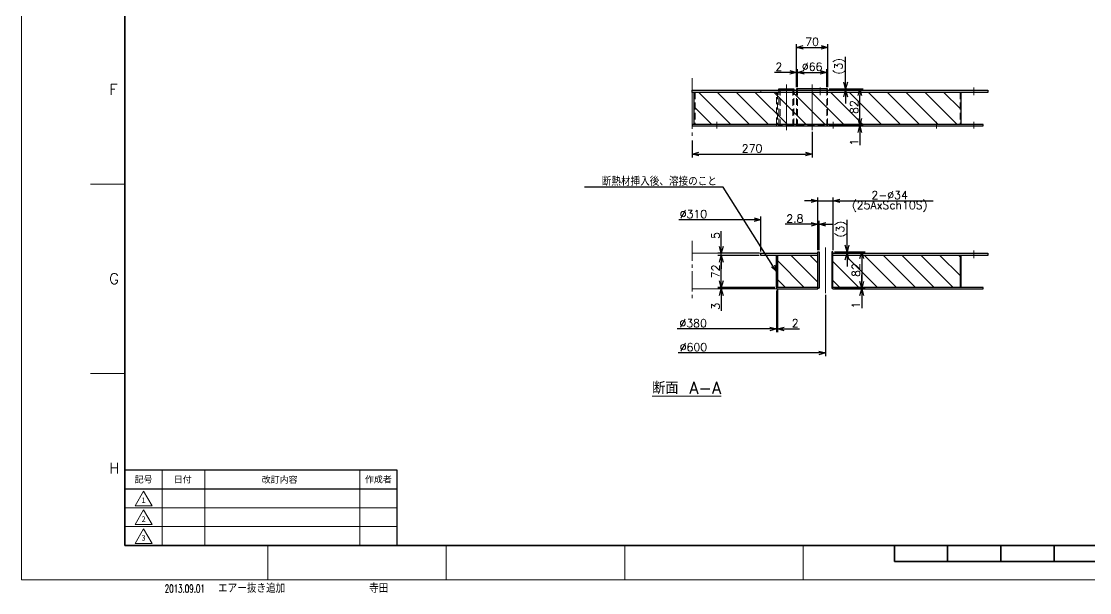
# Model space of a CAD drawing. Header units: millimetres. Extents: x 0 to 4969, y -29 to 3498.
# Drawn here: x 0 to 2403, y -29 to 1257 of the extents above; entities that cross this region are included whole.
import ezdxf
from ezdxf import colors
from ezdxf.entities.mleader import LeaderData, LeaderLine
from ezdxf.enums import TextEntityAlignment as Align
from ezdxf.math import Vec2, Vec3

# ---------------------------------------------------------------- set-up
doc = ezdxf.new("R2010")
doc.units = ezdxf.units.MM
doc.header["$LTSCALE"] = 2.4
doc.header["$PDMODE"] = 99
doc.header["$PDSIZE"] = 1
for name, pattern in [('CENTER2', [28.575, 19.05, -3.175, 3.175, -3.175]), ('HIDDEN', [9.525, 6.35, -3.175]), ('PHANTOM2', [31.75, 15.875, -3.175, 3.175, -3.175, 3.175, -3.175])]:
    doc.linetypes.add(name, pattern=pattern)
for name, color, linetype, lineweight in [('04_HIDDEN', 2, 'HIDDEN', 13), ('05_CENTER', 4, 'CENTER2', 13), ('06_PHANTOM', 2, 'PHANTOM2', 13), ('08_DIM', 3, 'Continuous', 13), ('90_FRAME', 5, 'Continuous', 35)]:
    doc.layers.add(name, color=color, linetype=linetype, lineweight=lineweight)
doc.layers.add('10_DRAFT', color=8, linetype='Continuous', lineweight=0, plot=False)
doc.layers.add('91_BLANK', color=5, linetype='Continuous', lineweight=0, plot=False)
doc.styles.add('KSS_TXT', font='txt.shx', dxfattribs={"bigfont": 'extfont2.shx'})
doc.styles.add('MS_G', font='MS Gothic.ttf')
doc.styles.get("Standard").update_dxf_attribs({"font": 'txt.shx', "bigfont": 'extfont2.shx'})
doc.styles.add('表題用', font='MS PGothic.ttf')
doc.dimstyles.new('KSS_DIM', dxfattribs={"dimscale": 6, "dimtxt": 3, "dimasz": 2.5, "dimexe": 1.25, "dimexo": 0.625, "dimtad": 1, "dimdsep": 46, "dimtxsty": 'KSS_TXT', "dimblk": 'OPEN30', "dimcen": 0, "dimazin": 2, "dimtfac": 0.75, "dimtmove": 0, "dimatfit": 3, "dimldrblk": 'OPEN30', "dimfxl": 1.25, "dimtolj": 1, "dimarcsym": 0})

# ---------------------------------------------------------------- blocks, each defined once
blk = doc.blocks.new('AM_BALLOON1')
at = {"transparency": 16777216}
blk.add_circle((0, 0), 5, dxfattribs=at)
blk.add_attdef('B_NUMBER', text='', height=3, dxfattribs=at).set_placement((0, 0), align=Align.MIDDLE_CENTER)
blk = doc.blocks.new('_OPEN')
at = {"color": 0, "linetype": 'ByBlock'}
for p, q in [((-1, 0.17), (0, 0)), ((0, 0), (-1, -0.17)), ((0, 0), (-1, 0))]:
    blk.add_line(p, q, dxfattribs=at)
blk = doc.blocks.new('_Open30')
at = {"color": 0, "linetype": 'ByBlock', "lineweight": -2}
for p, q in [((-1, 0.27), (0, 0)), ((0, 0), (-1, -0.27)), ((0, 0), (-1, 0))]:
    blk.add_line(p, q, dxfattribs=at)
blk = doc.blocks.new('*D159')
at = {"layer": '08_DIM', "color": 0, "lineweight": -2, "transparency": 16777216}
for p, q in [((1663.8, 739), (1663.8, 817.8)), ((1648.8, 810.3), (1479.2, 810.3))]:
    blk.add_line(p, q, dxfattribs=at)
at = {"layer": 'Defpoints', "color": 0, "transparency": 16777216}
for p in [(1508.8, 810.3), (1508.8, 735.2), (1663.8, 735.2)]:
    blk.add_point(p, dxfattribs=at)
at = {"layer": '08_DIM', "color": 0, "lineweight": -2, "transparency": 16777216, "xscale": 15, "yscale": 15, "zscale": 15}
blk.add_blockref('_Open30', (1663.8, 810.3), dxfattribs=at)
at = {"layer": '08_DIM', "color": 0, "transparency": 16777216, "insert": (1511.8, 823.1), "char_height": 18, "attachment_point": 5, "style": 'KSS_TXT'}
blk.add_mtext('\\A1;%%C310', dxfattribs=at)
blk = doc.blocks.new('_None')
blk = doc.blocks.new('*D160')
at = {"layer": '08_DIM', "color": 0, "lineweight": -2, "transparency": 16777216}
for p, q in [((1698.8, 651.5), (1698.8, 557.2)), ((1683.8, 564.7), (1475.5, 564.7))]:
    blk.add_line(p, q, dxfattribs=at)
at = {"layer": 'Defpoints', "color": 0, "transparency": 16777216}
for p in [(1508.8, 655.2), (1698.8, 655.2), (1508.8, 564.7)]:
    blk.add_point(p, dxfattribs=at)
at = {"layer": '08_DIM', "color": 0, "lineweight": -2, "transparency": 16777216, "xscale": 15, "yscale": 15, "zscale": 15}
blk.add_blockref('_Open30', (1698.8, 564.7), dxfattribs=at)
at = {"layer": '08_DIM', "color": 0, "transparency": 16777216, "insert": (1511.2, 577.5), "char_height": 18, "attachment_point": 5, "style": 'KSS_TXT'}
blk.add_mtext('\\A1;%%C380', dxfattribs=at)
blk = doc.blocks.new('*D163')
at = {"layer": '08_DIM', "color": 0, "lineweight": -2, "transparency": 16777216}
for p, q in [((1574.5, 673.2), (1574.5, 688.2)), ((1695, 658.2), (1567, 658.2)), ((1695, 655.2), (1567, 655.2)), ((1574.5, 658.2), (1574.5, 655.2)), ((1574.5, 640.2), (1574.5, 605.7))]:
    blk.add_line(p, q, dxfattribs=at)
at = {"layer": 'Defpoints', "color": 0, "transparency": 16777216}
for p in [(1574.5, 655.2), (1698.8, 658.2), (1698.8, 655.2)]:
    blk.add_point(p, dxfattribs=at)
at = {"layer": '08_DIM', "color": 0, "lineweight": -2, "transparency": 16777216, "xscale": 15, "yscale": 15, "zscale": 15}
for p, rotation in [((1574.5, 658.2), 270), ((1574.5, 655.2), 90)]:
    blk.add_blockref('_Open30', p, dxfattribs=dict(at, rotation=rotation))
at = {"layer": '08_DIM', "color": 0, "transparency": 16777216, "insert": (1561.8, 615.5), "char_height": 18, "attachment_point": 5, "rotation": 90, "style": 'KSS_TXT'}
blk.add_mtext('\\A1;3', dxfattribs=at)
blk = doc.blocks.new('*D164')
at = {"layer": '08_DIM', "color": 0, "lineweight": -2, "transparency": 16777216}
for p, q in [((1660, 730.2), (1567, 730.2)), ((1574.5, 673.2), (1574.5, 715.2)), ((1695, 658.2), (1567, 658.2))]:
    blk.add_line(p, q, dxfattribs=at)
at = {"layer": 'Defpoints', "color": 0, "transparency": 16777216}
for p in [(1574.5, 730.2), (1663.8, 730.2), (1698.8, 658.2)]:
    blk.add_point(p, dxfattribs=at)
at = {"layer": '08_DIM', "color": 0, "lineweight": -2, "transparency": 16777216, "xscale": 15, "yscale": 15, "zscale": 15}
for p, rotation in [((1574.5, 730.2), 90), ((1574.5, 658.2), 270)]:
    blk.add_blockref('_Open30', p, dxfattribs=dict(at, rotation=rotation))
at = {"layer": '08_DIM', "color": 0, "transparency": 16777216, "insert": (1561.8, 694.2), "char_height": 18, "attachment_point": 5, "rotation": 90, "style": 'KSS_TXT'}
blk.add_mtext('\\A1;72', dxfattribs=at)
blk = doc.blocks.new('*D165')
at = {"layer": '08_DIM', "color": 0, "lineweight": -2, "transparency": 16777216}
for p, q in [((1574.5, 750.2), (1574.5, 784.7)), ((1660, 735.2), (1567, 735.2)), ((1660, 730.2), (1567, 730.2)), ((1574.5, 730.2), (1574.5, 735.2)), ((1574.5, 715.2), (1574.5, 700.2))]:
    blk.add_line(p, q, dxfattribs=at)
at = {"layer": 'Defpoints', "color": 0, "transparency": 16777216}
for p in [(1574.5, 735.2), (1663.8, 735.2), (1663.8, 730.2)]:
    blk.add_point(p, dxfattribs=at)
at = {"layer": '08_DIM', "color": 0, "lineweight": -2, "transparency": 16777216, "xscale": 15, "yscale": 15, "zscale": 15}
for p, rotation in [((1574.5, 735.2), 270), ((1574.5, 730.2), 90)]:
    blk.add_blockref('_Open30', p, dxfattribs=dict(at, rotation=rotation))
at = {"layer": '08_DIM', "color": 0, "transparency": 16777216, "insert": (1561.8, 775), "char_height": 18, "attachment_point": 5, "rotation": 90, "style": 'KSS_TXT'}
blk.add_mtext('\\A1;5', dxfattribs=at)
blk = doc.blocks.new('*D166')
at = {"layer": '08_DIM', "color": 0, "lineweight": -2, "transparency": 16777216}
for p, q in [((1698.8, 651.5), (1698.8, 557.2)), ((1700.8, 654.5), (1700.8, 557.2)), ((1683.8, 564.7), (1668.8, 564.7)), ((1698.8, 564.7), (1700.8, 564.7)), ((1715.8, 564.7), (1750.3, 564.7))]:
    blk.add_line(p, q, dxfattribs=at)
at = {"layer": 'Defpoints', "color": 0, "transparency": 16777216}
for p in [(1698.8, 655.2), (1700.8, 658.2), (1700.8, 564.7)]:
    blk.add_point(p, dxfattribs=at)
at = {"layer": '08_DIM', "color": 0, "lineweight": -2, "transparency": 16777216, "xscale": 15, "yscale": 15, "zscale": 15}
blk.add_blockref('_Open30', (1698.8, 564.7), dxfattribs=at)
at = {"layer": '08_DIM', "color": 0, "lineweight": -2, "transparency": 16777216, "xscale": 15, "yscale": 15, "zscale": 15, "rotation": 180}
blk.add_blockref('_Open30', (1700.8, 564.7), dxfattribs=at)
at = {"layer": '08_DIM', "color": 0, "transparency": 16777216, "insert": (1740.5, 577.5), "char_height": 18, "attachment_point": 5, "style": 'KSS_TXT'}
blk.add_mtext('\\A1;2', dxfattribs=at)
blk = doc.blocks.new('*D167')
at = {"layer": '08_DIM', "color": 0, "lineweight": -2, "transparency": 16777216}
for p, q in [((1776.8, 800.2), (1718.3, 800.2)), ((1791.8, 742), (1791.8, 807.7)), ((1794.6, 800.2), (1791.8, 800.2)), ((1794.6, 742), (1794.6, 807.7)), ((1809.6, 800.2), (1824.6, 800.2))]:
    blk.add_line(p, q, dxfattribs=at)
at = {"layer": 'Defpoints', "color": 0, "transparency": 16777216}
for p in [(1791.8, 800.2), (1791.8, 738.2), (1794.6, 738.2)]:
    blk.add_point(p, dxfattribs=at)
at = {"layer": '08_DIM', "color": 0, "lineweight": -2, "transparency": 16777216, "xscale": 15, "yscale": 15, "zscale": 15}
blk.add_blockref('_Open30', (1791.8, 800.2), dxfattribs=at)
at = {"layer": '08_DIM', "color": 0, "lineweight": -2, "transparency": 16777216, "xscale": 15, "yscale": 15, "zscale": 15, "rotation": 180}
blk.add_blockref('_Open30', (1794.6, 800.2), dxfattribs=at)
at = {"layer": '08_DIM', "color": 0, "transparency": 16777216, "insert": (1740, 812.9), "char_height": 18, "attachment_point": 5, "style": 'KSS_TXT'}
blk.add_mtext('\\A1;2.8', dxfattribs=at)
blk = doc.blocks.new('*D168')
at = {"layer": '08_DIM', "color": 0, "lineweight": -2, "transparency": 16777216}
for p, q in [((1776.8, 853), (1761.8, 853)), ((1791.8, 742), (1791.8, 860.5)), ((1791.8, 853), (1825.8, 853)), ((1825.8, 742), (1825.8, 860.5)), ((1840.8, 853), (2050.9, 853))]:
    blk.add_line(p, q, dxfattribs=at)
at = {"layer": 'Defpoints', "color": 0, "transparency": 16777216}
for p in [(1825.8, 853), (1791.8, 738.2), (1825.8, 738.2)]:
    blk.add_point(p, dxfattribs=at)
at = {"layer": '08_DIM', "color": 0, "lineweight": -2, "transparency": 16777216, "xscale": 15, "yscale": 15, "zscale": 15}
blk.add_blockref('_Open30', (1791.8, 853), dxfattribs=at)
at = {"layer": '08_DIM', "color": 0, "lineweight": -2, "transparency": 16777216, "xscale": 15, "yscale": 15, "zscale": 15, "rotation": 180}
blk.add_blockref('_Open30', (1825.8, 853), dxfattribs=at)
at = {"layer": '08_DIM', "color": 0, "transparency": 16777216, "char_height": 18, "attachment_point": 5, "style": 'KSS_TXT'}
for s, insert in [('\\A1;2-%%C34', (1953.3, 865.8)), ('\\A1;(25AxSch10S)', (1953.3, 840.3))]:
    blk.add_mtext(s, dxfattribs=dict(at, insert=insert))
blk = doc.blocks.new('*D169')
at = {"layer": '08_DIM', "color": 0, "lineweight": -2, "transparency": 16777216}
for p, q in [((1829.5, 738.2), (1897.8, 738.2)), ((1890.3, 723.2), (1890.3, 671.2)), ((1829.5, 656.2), (1897.8, 656.2))]:
    blk.add_line(p, q, dxfattribs=at)
at = {"layer": 'Defpoints', "color": 0, "transparency": 16777216}
for p in [(1825.8, 738.2), (1825.8, 656.2), (1890.3, 656.2)]:
    blk.add_point(p, dxfattribs=at)
at = {"layer": '08_DIM', "color": 0, "lineweight": -2, "transparency": 16777216, "xscale": 15, "yscale": 15, "zscale": 15}
for p, rotation in [((1890.3, 738.2), 90), ((1890.3, 656.2), 270)]:
    blk.add_blockref('_Open30', p, dxfattribs=dict(at, rotation=rotation))
at = {"layer": '08_DIM', "color": 0, "transparency": 16777216, "insert": (1877.5, 697.2), "char_height": 18, "attachment_point": 5, "rotation": 90, "style": 'KSS_TXT'}
blk.add_mtext('\\A1;82', dxfattribs=at)
blk = doc.blocks.new('*D170')
at = {"layer": '08_DIM', "color": 0, "lineweight": -2, "transparency": 16777216}
for p, q in [((1890.3, 671.2), (1890.3, 686.2)), ((1829.5, 656.2), (1897.8, 656.2)), ((1829.5, 655.2), (1897.8, 655.2)), ((1890.3, 656.2), (1890.3, 655.2)), ((1890.3, 640.2), (1890.3, 611.7))]:
    blk.add_line(p, q, dxfattribs=at)
at = {"layer": 'Defpoints', "color": 0, "transparency": 16777216}
for p in [(1825.8, 656.2), (1825.8, 655.2), (1890.3, 655.2)]:
    blk.add_point(p, dxfattribs=at)
at = {"layer": '08_DIM', "color": 0, "lineweight": -2, "transparency": 16777216, "xscale": 15, "yscale": 15, "zscale": 15}
for p, rotation in [((1890.3, 656.2), 270), ((1890.3, 655.2), 90)]:
    blk.add_blockref('_Open30', p, dxfattribs=dict(at, rotation=rotation))
at = {"layer": '08_DIM', "color": 0, "transparency": 16777216, "insert": (1877.5, 618.5), "char_height": 18, "attachment_point": 5, "rotation": 90, "style": 'KSS_TXT'}
blk.add_mtext('\\A1;1', dxfattribs=at)
blk = doc.blocks.new('*D171')
at = {"layer": '08_DIM', "color": 0, "lineweight": -2, "transparency": 16777216}
for p, q in [((1857.5, 753.2), (1857.5, 810.2)), ((1829.5, 738.2), (1865, 738.2)), ((1829.5, 735.2), (1865, 735.2)), ((1857.5, 735.2), (1857.5, 738.2)), ((1857.5, 720.2), (1857.5, 705.2))]:
    blk.add_line(p, q, dxfattribs=at)
at = {"layer": 'Defpoints', "color": 0, "transparency": 16777216}
for p in [(1825.8, 738.2), (1825.8, 735.2), (1857.5, 738.2)]:
    blk.add_point(p, dxfattribs=at)
at = {"layer": '08_DIM', "color": 0, "lineweight": -2, "transparency": 16777216, "xscale": 15, "yscale": 15, "zscale": 15}
for p, rotation in [((1857.5, 738.2), 270), ((1857.5, 735.2), 90)]:
    blk.add_blockref('_Open30', p, dxfattribs=dict(at, rotation=rotation))
at = {"layer": '08_DIM', "color": 0, "transparency": 16777216, "insert": (1844.8, 789.2), "char_height": 18, "attachment_point": 5, "rotation": 90, "style": 'KSS_TXT'}
blk.add_mtext('\\A1;(3)', dxfattribs=at)
blk = doc.blocks.new('*D188')
at = {"layer": '08_DIM', "color": 0, "lineweight": -2, "transparency": 16777216}
for p, q in [((1808.8, 641.7), (1808.8, 503.3)), ((1793.8, 510.8), (1477.7, 510.8))]:
    blk.add_line(p, q, dxfattribs=at)
at = {"layer": 'Defpoints', "color": 0, "transparency": 16777216}
for p in [(1508.8, 627.1), (1808.8, 645.4), (1508.8, 510.8)]:
    blk.add_point(p, dxfattribs=at)
at = {"layer": '08_DIM', "color": 0, "lineweight": -2, "transparency": 16777216, "xscale": 15, "yscale": 15, "zscale": 15}
blk.add_blockref('_Open30', (1808.8, 510.8), dxfattribs=at)
at = {"layer": '08_DIM', "color": 0, "transparency": 16777216, "insert": (1511.8, 523.6), "char_height": 18, "attachment_point": 5, "style": 'KSS_TXT'}
blk.add_mtext('\\A1;%%C600', dxfattribs=at)
blk = doc.blocks.new('*D202')
at = {"layer": '08_DIM', "color": 0, "lineweight": -2, "transparency": 16777216}
for p, q in [((1745.8, 1108.7), (1745.8, 1149.6)), ((1760.8, 1142.1), (1796.8, 1142.1)), ((1811.8, 1108.7), (1811.8, 1149.6))]:
    blk.add_line(p, q, dxfattribs=at)
at = {"layer": 'Defpoints', "color": 0, "transparency": 16777216}
for p in [(1811.8, 1142.1), (1745.8, 1105), (1811.8, 1105)]:
    blk.add_point(p, dxfattribs=at)
at = {"layer": '08_DIM', "color": 0, "lineweight": -2, "transparency": 16777216, "xscale": 15, "yscale": 15, "zscale": 15, "rotation": 180}
blk.add_blockref('_Open30', (1745.8, 1142.1), dxfattribs=at)
at = {"layer": '08_DIM', "color": 0, "lineweight": -2, "transparency": 16777216, "xscale": 15, "yscale": 15, "zscale": 15}
blk.add_blockref('_Open30', (1811.8, 1142.1), dxfattribs=at)
at = {"layer": '08_DIM', "color": 0, "transparency": 16777216, "insert": (1778.8, 1154.8), "char_height": 18, "attachment_point": 5, "style": 'KSS_TXT'}
blk.add_mtext('\\A1;\\A1;%%c66', dxfattribs=at)
blk = doc.blocks.new('*D203')
at = {"layer": '08_DIM', "color": 0, "lineweight": -2, "transparency": 16777216}
for p, q in [((1743.8, 1108.7), (1743.8, 1205.9)), ((1813.8, 1108.7), (1813.8, 1205.9)), ((1758.8, 1198.4), (1798.8, 1198.4))]:
    blk.add_line(p, q, dxfattribs=at)
at = {"layer": 'Defpoints', "color": 0, "transparency": 16777216}
for p in [(1813.8, 1198.4), (1743.8, 1105), (1813.8, 1105)]:
    blk.add_point(p, dxfattribs=at)
at = {"layer": '08_DIM', "color": 0, "lineweight": -2, "transparency": 16777216, "xscale": 15, "yscale": 15, "zscale": 15, "rotation": 180}
blk.add_blockref('_Open30', (1743.8, 1198.4), dxfattribs=at)
at = {"layer": '08_DIM', "color": 0, "lineweight": -2, "transparency": 16777216, "xscale": 15, "yscale": 15, "zscale": 15}
blk.add_blockref('_Open30', (1813.8, 1198.4), dxfattribs=at)
at = {"layer": '08_DIM', "color": 0, "transparency": 16777216, "insert": (1778.8, 1211.1), "char_height": 18, "attachment_point": 5, "style": 'KSS_TXT'}
blk.add_mtext('\\A1;70', dxfattribs=at)
blk = doc.blocks.new('*D204')
at = {"layer": '08_DIM', "color": 0, "lineweight": -2, "transparency": 16777216}
for p, q in [((1728.8, 1142.1), (1694.3, 1142.1)), ((1743.8, 1108.7), (1743.8, 1149.6)), ((1745.8, 1142.1), (1743.8, 1142.1)), ((1745.8, 1108.7), (1745.8, 1149.6)), ((1760.8, 1142.1), (1775.8, 1142.1))]:
    blk.add_line(p, q, dxfattribs=at)
at = {"layer": 'Defpoints', "color": 0, "transparency": 16777216}
for p in [(1743.8, 1142.1), (1743.8, 1105), (1745.8, 1105)]:
    blk.add_point(p, dxfattribs=at)
at = {"layer": '08_DIM', "color": 0, "lineweight": -2, "transparency": 16777216, "xscale": 15, "yscale": 15, "zscale": 15}
blk.add_blockref('_Open30', (1743.8, 1142.1), dxfattribs=at)
at = {"layer": '08_DIM', "color": 0, "lineweight": -2, "transparency": 16777216, "xscale": 15, "yscale": 15, "zscale": 15, "rotation": 180}
blk.add_blockref('_Open30', (1745.8, 1142.1), dxfattribs=at)
at = {"layer": '08_DIM', "color": 0, "transparency": 16777216, "insert": (1704, 1154.8), "char_height": 18, "attachment_point": 5, "style": 'KSS_TXT'}
blk.add_mtext('\\A1;2', dxfattribs=at)
blk = doc.blocks.new('*D205')
at = {"layer": '08_DIM', "color": 0, "lineweight": -2, "transparency": 16777216}
for p, q in [((1817.5, 1105), (1893.6, 1105)), ((1886.1, 1038), (1886.1, 1090)), ((1817.5, 1023), (1893.6, 1023))]:
    blk.add_line(p, q, dxfattribs=at)
at = {"layer": 'Defpoints', "color": 0, "transparency": 16777216}
for p in [(1813.8, 1105), (1886.1, 1105), (1813.8, 1023)]:
    blk.add_point(p, dxfattribs=at)
at = {"layer": '08_DIM', "color": 0, "lineweight": -2, "transparency": 16777216, "xscale": 15, "yscale": 15, "zscale": 15}
for p, rotation in [((1886.1, 1105), 90), ((1886.1, 1023), 270)]:
    blk.add_blockref('_Open30', p, dxfattribs=dict(at, rotation=rotation))
at = {"layer": '08_DIM', "color": 0, "transparency": 16777216, "insert": (1873.4, 1064), "char_height": 18, "attachment_point": 5, "rotation": 90, "style": 'KSS_TXT'}
blk.add_mtext('\\A1;82', dxfattribs=at)
blk = doc.blocks.new('*D206')
at = {"layer": '08_DIM', "color": 0, "lineweight": -2, "transparency": 16777216}
for p, q in [((1854, 1120), (1854, 1177)), ((1817.5, 1105), (1861.5, 1105)), ((1884.3, 1102), (1846.5, 1102)), ((1854, 1102), (1854, 1105)), ((1854, 1087), (1854, 1072))]:
    blk.add_line(p, q, dxfattribs=at)
at = {"layer": 'Defpoints', "color": 0, "transparency": 16777216}
for p in [(1813.8, 1105), (1854, 1105), (1888.1, 1102)]:
    blk.add_point(p, dxfattribs=at)
at = {"layer": '08_DIM', "color": 0, "lineweight": -2, "transparency": 16777216, "xscale": 15, "yscale": 15, "zscale": 15}
for p, rotation in [((1854, 1105), 270), ((1854, 1102), 90)]:
    blk.add_blockref('_Open30', p, dxfattribs=dict(at, rotation=rotation))
at = {"layer": '08_DIM', "color": 0, "transparency": 16777216, "insert": (1841.2, 1156), "char_height": 18, "attachment_point": 5, "rotation": 90, "style": 'KSS_TXT'}
blk.add_mtext('\\A1;(3)', dxfattribs=at)
blk = doc.blocks.new('*D207')
at = {"layer": '08_DIM', "color": 0, "lineweight": -2, "transparency": 16777216}
for p, q in [((1886.1, 1038), (1886.1, 1053)), ((1817.5, 1023), (1893.6, 1023)), ((1817.5, 1022), (1893.6, 1022)), ((1886.1, 1023), (1886.1, 1022)), ((1886.1, 1007), (1886.1, 978.5))]:
    blk.add_line(p, q, dxfattribs=at)
at = {"layer": 'Defpoints', "color": 0, "transparency": 16777216}
for p in [(1813.8, 1023), (1813.8, 1022), (1886.1, 1022)]:
    blk.add_point(p, dxfattribs=at)
at = {"layer": '08_DIM', "color": 0, "lineweight": -2, "transparency": 16777216, "xscale": 15, "yscale": 15, "zscale": 15}
for p, rotation in [((1886.1, 1023), 270), ((1886.1, 1022), 90)]:
    blk.add_blockref('_Open30', p, dxfattribs=dict(at, rotation=rotation))
at = {"layer": '08_DIM', "color": 0, "transparency": 16777216, "insert": (1873.4, 985.2), "char_height": 18, "attachment_point": 5, "rotation": 90, "style": 'KSS_TXT'}
blk.add_mtext('\\A1;1', dxfattribs=at)
blk = doc.blocks.new('*D208')
at = {"layer": '08_DIM', "color": 0, "lineweight": -2, "transparency": 16777216}
for p, q in [((1508.8, 989.1), (1508.8, 950.6)), ((1778.8, 1008.4), (1778.8, 950.6)), ((1523.8, 958.1), (1763.8, 958.1))]:
    blk.add_line(p, q, dxfattribs=at)
at = {"layer": 'Defpoints', "color": 0, "transparency": 16777216}
for p in [(1778.8, 1012.2), (1508.8, 992.9), (1778.8, 958.1)]:
    blk.add_point(p, dxfattribs=at)
at = {"layer": '08_DIM', "color": 0, "lineweight": -2, "transparency": 16777216, "xscale": 15, "yscale": 15, "zscale": 15, "rotation": 180}
blk.add_blockref('_Open30', (1508.8, 958.1), dxfattribs=at)
at = {"layer": '08_DIM', "color": 0, "lineweight": -2, "transparency": 16777216, "xscale": 15, "yscale": 15, "zscale": 15}
blk.add_blockref('_Open30', (1778.8, 958.1), dxfattribs=at)
at = {"layer": '08_DIM', "color": 0, "transparency": 16777216, "insert": (1643.8, 970.9), "char_height": 18, "attachment_point": 5, "style": 'KSS_TXT'}
blk.add_mtext('\\A1;270', dxfattribs=at)

msp = doc.modelspace()

# ---------------------------------------------------------------- hatches: boundary and pattern name
h = msp.add_hatch()
h.set_pattern_fill('_USER', color=3, scale=30, angle=-45, pattern_type=0)
h.set_pattern_definition([(315, (-1550.16, 24662.85), (21.213203, 21.213203), [])])
h.paths.add_polyline_path([(1515.7654, 1096.9824), (1515.7654, 1024.9824), (2111.7668, 1024.9824), (2111.7668, 1096.9824)])
h = msp.add_hatch()
h.set_pattern_fill('_USER', color=3, scale=30, angle=135, pattern_type=0)
h.set_pattern_definition([(135, (-426.594, -13106.307), (-21.213203, -21.213203), [])])
h.paths.add_polyline_path([(1791.7654, 730.2284), (1700.7654, 730.2284), (1700.7654, 658.2284), (1700.7654, 658.2284), (1700.7654, 658.2284), (1791.7654, 658.2284)])
h = msp.add_hatch()
h.set_pattern_fill('_USER', color=3, scale=30, angle=135, pattern_type=0)
h.set_pattern_definition([(135, (-23067.64, -1034.165), (-21.213203, -21.213203), [])])
h.paths.add_polyline_path([(2111.7668, 730.2284), (1825.7654, 730.2284), (1825.7654, 658.2284), (2111.7668, 658.2284)])

# ---------------------------------------------------------------- linework, layer by layer
for p, q in [((1513.7654, 1024.9824), (1513.7654, 1096.9824)), ((1703.8964, 1101.9824), (1703.8964, 1104.9824)), ((1703.8964, 1104.9824), (1737.8964, 1104.9824)), ((1737.8964, 1104.9824), (1737.8964, 1101.9824))]:
    msp.add_line(p, q)
at = {"color": 254}
msp.add_line((1813.7654, 1104.9824), (1743.7654, 1104.9824), dxfattribs=at)
at = {"color": 0}
for p, q in [((1813.7654, 1101.9824), (1813.7654, 1104.9824)), ((2113.7668, 1024.9824), (2113.7668, 1096.9824)), ((1737.8964, 1021.9824), (1737.8964, 1024.9824)), ((1698.7654, 658.2284), (1698.7654, 730.2284)), ((1700.7654, 730.2284), (1700.7654, 658.2284)), ((2111.7668, 730.2284), (2111.7668, 658.2284)), ((2113.7668, 658.2284), (2113.7668, 730.2284)), ((1825.7654, 655.2284), (1825.7654, 658.2284))]:
    msp.add_line(p, q, dxfattribs=at)
for points in [[(2173.7654, 1096.9824), (1508.7654, 1096.9824), (1508.7654, 1101.9824), (2173.7654, 1101.9824)], [(2163.7654, 1024.9824), (1508.7654, 1024.9824), (1508.7654, 1021.9824), (2163.7654, 1021.9824)], [(1791.7654, 738.2284), (1794.5654, 738.2284), (1794.5654, 656.2284), (1791.7654, 656.2284)], [(1825.7654, 738.2284), (1822.9654, 738.2284), (1822.9654, 656.2284), (1825.7654, 656.2284)]]:
    msp.add_lwpolyline(points, close=True, dxfattribs=at)
at = {"color": 3}
for points in [[(1703.8964, 1101.9824), (1703.8964, 1103.4824), (1703.8964, 1103.4824), (1702.3964, 1101.9824)], [(1737.8964, 1101.9824), (1737.8964, 1103.4824), (1737.8964, 1103.4824), (1739.3964, 1101.9824)], [(1743.7654, 1101.9824), (1743.7654, 1103.4824), (1743.7654, 1103.4824), (1742.2654, 1101.9824)], [(1813.7654, 1101.9824), (1813.7654, 1103.4824), (1813.7654, 1103.4824), (1815.2654, 1101.9824)], [(1703.8964, 1022.9824), (1704.8964, 1022.9824), (1704.8964, 1022.9824), (1703.8964, 1021.9824)], [(1737.8964, 1022.9824), (1736.8964, 1022.9824), (1736.8964, 1022.9824), (1737.8964, 1021.9824)], [(1743.7654, 1022.9824), (1744.7654, 1022.9824), (1744.7654, 1022.9824), (1743.7654, 1021.9824)], [(1813.7654, 1022.9824), (1812.7654, 1022.9824), (1812.7654, 1022.9824), (1813.7654, 1021.9824)], [(1791.7654, 735.2284), (1791.7654, 736.7284), (1791.7654, 736.7284), (1790.2654, 735.2284)], [(1825.7654, 735.2284), (1825.7654, 736.7284), (1825.7654, 736.7284), (1827.2654, 735.2284)], [(1791.7654, 656.2284), (1792.7654, 656.2284), (1792.7654, 656.2284), (1791.7654, 655.2284)], [(1825.7654, 656.2284), (1824.7654, 656.2284), (1824.7654, 656.2284), (1825.7654, 655.2284)]]:
    msp.add_lwpolyline(points, close=True, dxfattribs=at)
at = {"color": 0}
for points in [[(1791.7654, 730.2284), (1663.7654, 730.2284), (1663.7654, 735.2284), (1791.7654, 735.2284)], [(1825.7654, 735.2284), (2173.7654, 735.2284), (2173.7654, 730.2284), (1825.7654, 730.2284)], [(1791.7654, 658.2284), (1698.7654, 658.2284), (1698.7654, 655.2284), (1791.7654, 655.2284)], [(1825.7654, 655.2284), (2163.7654, 655.2284), (2163.7654, 658.2284), (1825.7654, 658.2284)]]:
    msp.add_lwpolyline(points, dxfattribs=at)
at = {"layer": '04_HIDDEN'}
for p, q in [((1515.7654, 1096.9824), (1515.7654, 1024.9824)), ((1698.7654, 1024.9824), (1698.7654, 1096.9824)), ((1698.7654, 1024.9824), (1698.7654, 1096.9824)), ((1700.7654, 1096.9824), (1700.7654, 1024.9824)), ((1700.7654, 1096.9824), (1700.7654, 1024.9824)), ((2111.7668, 1096.9824), (2111.7668, 1024.9824)), ((1735.0964, 1022.9824), (1706.6964, 1022.9824))]:
    msp.add_line(p, q, dxfattribs=at)
at = {"layer": '04_HIDDEN', "color": 254}
msp.add_line((1745.7654, 1022.9824), (1811.7654, 1022.9824), dxfattribs=at)
at = {"layer": '04_HIDDEN'}
for points in [[(1703.8964, 1104.9824), (1706.6964, 1104.9824), (1706.6964, 1022.9824), (1703.8964, 1022.9824)], [(1737.8964, 1104.9824), (1735.0964, 1104.9824), (1735.0964, 1022.9824), (1737.8964, 1022.9824)]]:
    msp.add_lwpolyline(points, close=True, dxfattribs=at)
at = {"layer": '04_HIDDEN', "color": 254}
for points in [[(1743.7654, 1104.9824), (1745.7654, 1104.9824), (1745.7654, 1022.9824), (1743.7654, 1022.9824)], [(1813.7654, 1104.9824), (1811.7654, 1104.9824), (1811.7654, 1022.9824), (1813.7654, 1022.9824)]]:
    msp.add_lwpolyline(points, close=True, dxfattribs=at)
at = {"layer": '05_CENTER'}
for p, q in [((1508.7654, 1129.054), (1508.7654, 992.8897)), ((1720.8964, 1114.7956), (1720.8964, 1012.1691)), ((1778.7654, 1114.7956), (1778.7654, 1012.1691)), ((1797.0583, 1107.9114), (1797.0583, 1090.8511)), ((2142.9321, 1107.9114), (2142.9321, 1090.8511)), ((1564.1093, 1030.7916), (1564.1093, 1016.0884)), ((1826.2654, 1030.7916), (1826.2654, 1016.0884)), ((2058.6915, 1030.7916), (2058.6915, 1016.0884)), ((2142.9321, 1030.7916), (2142.9321, 1016.0884)), ((1508.7654, 763.3106), (1508.7654, 627.1463)), ((1808.7654, 748.0417), (1808.7654, 645.4152)), ((2142.9321, 741.1574), (2142.9321, 724.0971))]:
    msp.add_line(p, q, dxfattribs=at)
at = {"layer": '06_PHANTOM'}
for p, q in [((1508.7654, 1101.9824), (1508.7654, 1096.9824)), ((1663.7654, 1101.9824), (1663.7654, 1096.9824)), ((1508.7654, 1021.9824), (1508.7654, 1024.9824)), ((1698.7654, 1021.9824), (1698.7654, 1024.9824))]:
    msp.add_line(p, q, dxfattribs=at)
at = {"layer": '10_DRAFT'}
for p, q in [((1508.7654, 1101.9824), (1508.7654, 1021.9824)), ((1720.8964, 1104.9824), (1720.8964, 1021.9824)), ((1778.7654, 1104.9824), (1778.7654, 1021.9824)), ((1508.7654, 735.2284), (1663.7654, 735.2284)), ((1808.7654, 738.2284), (1808.7654, 655.2284)), ((1508.7654, 655.2284), (1698.7654, 655.2284))]:
    msp.add_line(p, q, dxfattribs=at)
at = {"layer": '90_FRAME', "color": 4, "lineweight": 13}
for p, q in [((233.0754, 890.6189), (155.3038, 890.6189)), ((233.0754, 464.6356), (155.3038, 464.6356)), ((554.2524, 0), (554.2524, 77.4239)), ((955.8528, 0), (955.8528, 77.4239)), ((1357.4532, 0), (1357.4532, 77.4239)), ((1759.0536, 0), (1759.0536, 77.4239))]:
    msp.add_line(p, q, dxfattribs=at)
at = {"layer": '90_FRAME', "color": 0, "lineweight": 13}
for p, q in [((317.0754, 77.4239), (317.0754, 247.1382)), ((413.0754, 77.4239), (413.0754, 247.1382)), ((761.0754, 77.4239), (761.0754, 247.1382)), ((233.0754, 162.281), (845.0754, 162.281)), ((233.0754, 119.8524), (845.0754, 119.8524))]:
    msp.add_line(p, q, dxfattribs=at)
at = {"layer": '90_FRAME', "color": 0, "lineweight": 25}
msp.add_line((233.0754, 204.7096), (845.0754, 204.7096), dxfattribs=at)
at = {"layer": '90_FRAME'}
for p, q in [((1964.0116, 41.5293), (1964.0116, 77.4239)), ((2083.6602, 41.5293), (2083.6602, 77.4239)), ((2203.3088, 41.5293), (2203.3088, 77.4239)), ((2322.9574, 41.5293), (2322.9574, 77.4239)), ((1964.0116, 41.5293), (3160.4974, 41.5293))]:
    msp.add_line(p, q, dxfattribs=at)
msp.add_lwpolyline([(233.0754, 77.4239), (4891.4336, 77.4239), (4891.4336, 3407.7472), (233.0754, 3407.7472)], close=True, dxfattribs=at)
at = {"layer": '90_FRAME', "color": 0, "lineweight": 25}
msp.add_lwpolyline([(233.0754, 77.4239), (845.0754, 77.4239), (845.0754, 247.1382), (233.0754, 247.1382)], close=True, dxfattribs=at)
at = {"layer": '90_FRAME', "color": 0, "lineweight": 13}
for points in [[(255.9826, 166.7874), (275.0754, 199.8572), (294.1683, 166.7874), (255.9826, 166.7874)], [(255.9826, 124.3588), (275.0754, 157.4286), (294.1683, 124.3588), (255.9826, 124.3588)], [(255.9826, 81.9302), (275.0754, 115), (294.1683, 81.9302), (255.9826, 81.9302)]]:
    msp.add_lwpolyline(points, dxfattribs=at)
at = {"layer": '91_BLANK'}
msp.add_lwpolyline([(0, 0), (4969.2052, 0), (4969.2052, 3497.5188), (0, 3497.5188)], close=True, dxfattribs=at)

# ---------------------------------------------------------------- texts
at = {"layer": '08_DIM'}
msp.add_text('%%u断面 A-A', height=27, dxfattribs=at).set_placement((1418.9298, 418.3994))
at = {"layer": '90_FRAME', "color": 0, "lineweight": 13, "style": 'KSS_TXT'}
for s, p in [('F', (197.744, 1103.6106)), ('G', (197.744, 677.6273)), ('H', (197.744, 251.644))]:
    msp.add_text(s, height=24, dxfattribs=at).set_placement(p, align=Align.MIDDLE_LEFT)
at = {"layer": '90_FRAME', "color": 0, "style": '表題用'}
for s, p in [('記号', (275.0754, 225.9239)), ('日付', (363.0146, 225.9239)), ('作成者', (803.0754, 225.9239))]:
    msp.add_text(s, height=14.4, dxfattribs=at).set_placement(p, align=Align.MIDDLE_CENTER)
msp.add_text('改訂内容', height=14.4, dxfattribs=at).set_placement((581.0754, 225.9239), align=Align.MIDDLE)
at = {"layer": '90_FRAME', "color": 0, "lineweight": 13, "style": 'MS_G'}
for s, p in [('1', (275.0754, 179.2524)), ('2', (275.0754, 136.8239)), ('3', (275.0754, 94.3953))]:
    msp.add_text(s, height=12.7286, dxfattribs=at).set_placement(p, align=Align.MIDDLE)
at = {"layer": '90_FRAME', "color": 3, "lineweight": 13, "width": 0.65}
msp.add_text('2013.09.01', height=18, dxfattribs=at).set_placement((322.4516, -28.7984))
at = {"layer": '90_FRAME', "color": 3, "lineweight": 13}
for s, p in [('エアー抜き追加', (442.4018, -28.7984)), ('寺田', (782.2213, -28.7984))]:
    msp.add_text(s, height=18, dxfattribs=at).set_placement(p)

# ---------------------------------------------------------------- dimensions: what is measured, and where the dimension line sits
at = {"layer": '08_DIM'}
for base, p1, p2, angle, picture, middle in [((1813.7654, 1198.3754), (1743.7654, 1104.9824), (1813.7654, 1104.9824), 180, '*D203', (1778.7654, 1211.1254)), ((1743.7654, 1142.0837), (1745.7654, 1104.9824), (1743.7654, 1104.9824), 180, '*D204', (1704.0154, 1154.8337)), ((1886.1085, 1104.9824), (1813.7654, 1022.9824), (1813.7654, 1104.9824), 90, '*D205', (1873.3585, 1063.9824)), ((1886.1085, 1021.9824), (1813.7654, 1022.9824), (1813.7654, 1021.9824), 90, '*D207', (1873.3585, 985.2324)), ((1791.7656, 800.1517), (1794.5656, 738.2284), (1791.7656, 738.2284), 0, '*D167', (1740.0156, 812.9017)), ((1574.5305, 735.2284), (1663.7654, 730.2284), (1663.7654, 735.2284), 90, '*D165', (1561.768, 774.9784)), ((1574.5305, 730.2284), (1698.7654, 658.2284), (1663.7654, 730.2284), 90, '*D164', (1561.7805, 694.2284)), ((1890.2717, 656.2284), (1825.7654, 738.2284), (1825.7654, 656.2284), 90, '*D169', (1877.5217, 697.2284)), ((1574.5305, 655.2284), (1698.7654, 658.2284), (1698.7654, 655.2284), 90, '*D163', (1561.7805, 615.4784)), ((1890.2717, 655.2284), (1825.7654, 656.2284), (1825.7654, 655.2284), 90, '*D170', (1877.5217, 618.4784)), ((1700.7654, 564.7161), (1698.7654, 655.2284), (1700.7654, 658.2284), 180, '*D166', (1740.5154, 577.4661))]:
    dim = msp.add_linear_dim(base=base, p1=p1, p2=p2, angle=angle, dimstyle='KSS_DIM', dxfattribs=at)
    dim.commit()
    dim.dimension.update_dxf_attribs({"geometry": picture, "text_midpoint": middle})
for base, p1, p2, text, override, picture, middle in [((1811.7654, 1142.0837), (1745.7654, 1104.9824), (1811.7654, 1104.9824), '\\A1;%%c<>', {"dimtxsty": 'KSS_TXT', "dimtfill": 0, "dimtfillclr": 0}, '*D202', (1778.7654, 1154.8337)), ((1825.7654, 853.0376), (1791.7654, 738.2284), (1825.7654, 738.2284), '2-%%C<>', {"dimpost": '\\X(25AxSch10S)'}, '*D168', (1953.3279, 865.7876))]:
    dim = msp.add_linear_dim(base=base, p1=p1, p2=p2, angle=180, text=text, dimstyle='KSS_DIM', override=override, dxfattribs=at)
    dim.commit()
    dim.dimension.update_dxf_attribs({"geometry": picture, "text_midpoint": middle})
for base, p1, p2, picture, middle in [((1853.9804, 1104.9824), (1888.0625, 1101.9824), (1813.7654, 1104.9824), '*D206', (1841.2304, 1155.9824)), ((1857.5138, 738.2284), (1825.7655, 735.2284), (1825.7654, 738.2284), '*D171', (1844.7638, 789.2284))]:
    dim = msp.add_linear_dim(base=base, p1=p1, p2=p2, angle=90, text='(<>)', dimstyle='KSS_DIM', dxfattribs=at)
    dim.commit()
    dim.dimension.update_dxf_attribs({"geometry": picture, "text_midpoint": middle})
dim = msp.add_linear_dim(base=(1778.7654, 958.1477), p1=(1508.7654, 992.8897), p2=(1778.7654, 1012.1691), dimstyle='KSS_DIM', dxfattribs=at)
dim.commit()
dim.dimension.update_dxf_attribs({"geometry": '*D208', "text_midpoint": (1643.7654, 970.8977)})
for base, p1, p2, picture, middle in [((1508.7654, 810.311), (1663.7654, 735.2284), (1508.7654, 735.2284), '*D159', (1511.841, 810.311)), ((1508.7654, 564.7161), (1698.7654, 655.2284), (1508.7654, 655.2284), '*D160', (1511.1628, 564.7161))]:
    dim = msp.add_linear_dim(base=base, p1=p1, p2=p2, angle=180, dimstyle='KSS_DIM', override={"dimlfac": 2, "dimpost": '%%C<>', "dimblk2": 'None', "dimse2": 1, "dimsd2": 1}, dxfattribs=at)
    dim.commit()
    dim.dimension.update_dxf_attribs({"geometry": picture, "text_midpoint": middle, "dimtype": 160})
dim = msp.add_linear_dim(base=(1508.7654, 510.8416), p1=(1808.7654, 645.4152), p2=(1508.7654, 627.1463), dimstyle='KSS_DIM', override={"dimlfac": 2, "dimpost": '%%C<>', "dimblk2": 'None', "dimse2": 1, "dimsd2": 1}, dxfattribs=at)
dim.commit()
dim.dimension.update_dxf_attribs({"geometry": '*D188', "text_midpoint": (1511.8465, 510.8416), "dimtype": 160})

# ---------------------------------------------------------------- leaders
ml = msp.add_multileader_block('Standard', dxfattribs=at)
ml.set_content('AM_BALLOON1', color=256, scale=7.5)
ml.set_attribute('B_NUMBER', '88', width=0)
ml.set_leader_properties(color=256, linetype='ByLayer', lineweight=-1)
ml.set_arrow_properties(name='OPEN')
ml.build(insert=Vec2(0, 0))
ml.multileader.update_dxf_attribs({"leader_type": 0, "has_dogleg": 0, "text_right_attachment_type": 6, "dogleg_length": 0, "arrow_head_size": 15, "scale": 2.5, "block_connection_type": 1})
ctx = ml.context
ctx.base_point, ctx.scale, ctx.char_height, ctx.arrow_head_size, ctx.landing_gap_size, ctx.plane_origin = Vec3(748.8627, 2883.8308), 2.5, 30, 15, 15, Vec3(748.8627, 2883.8308)
ctx.right_attachment, ctx.attachment_type = 6, 1
notes = []
notes.append((ctx, [(0, (0, 0, 0), (0, 0), (1, 0), 1, [])]))
ctx.block.insert = Vec3(748.8627, 2883.8308)
ml = msp.add_multileader_mtext('Standard', dxfattribs=at)
ml.set_content('断熱材挿入後、溶接のこと', color=256)
ml.set_leader_properties()
ml.set_arrow_properties(name='OPEN30')
ml.build(insert=Vec2(0, 0))
ml.multileader.update_dxf_attribs({"text_left_attachment_type": 6, "text_right_attachment_type": 6, "dogleg_length": 0.36, "arrow_head_size": 15, "scale": 6})
ctx = ml.context
ctx.base_point, ctx.scale, ctx.char_height, ctx.arrow_head_size, ctx.landing_gap_size, ctx.plane_origin = Vec3(1298.3725, 883.4602), 6, 18, 15, 12, Vec3(2283.7543, 1187.6356)
ctx.left_attachment, ctx.right_attachment, ctx.text_align_type = 6, 6, 2
notes.append((ctx, [(0, (1, 1, 0), (1578.9325, 883.4602), (-1, 0), 2.16, [(0, [(1698.7654, 694.2284)], 0, [])])]))
ctx.mtext.insert, ctx.mtext.alignment, ctx.mtext.flow_direction = Vec3(1564.7725, 905.0602), 3, 5
for ctx, leaders in notes:
    for number, flags, end, landing, length, lines in leaders:
        leader = LeaderData()
        leader.index, (leader.has_last_leader_line, leader.has_dogleg_vector, leader.attachment_direction) = number, flags
        leader.last_leader_point, leader.dogleg_vector, leader.dogleg_length = Vec3(end), Vec3(landing), length
        for number, points, colour, breaks in lines:
            line = LeaderLine()
            line.index, line.vertices, line.color, line.breaks = number, Vec3.list(points), colors.encode_raw_color(colour), breaks
            leader.lines.append(line)
        ctx.leaders.append(leader)

doc.saveas('drawing.dxf')
